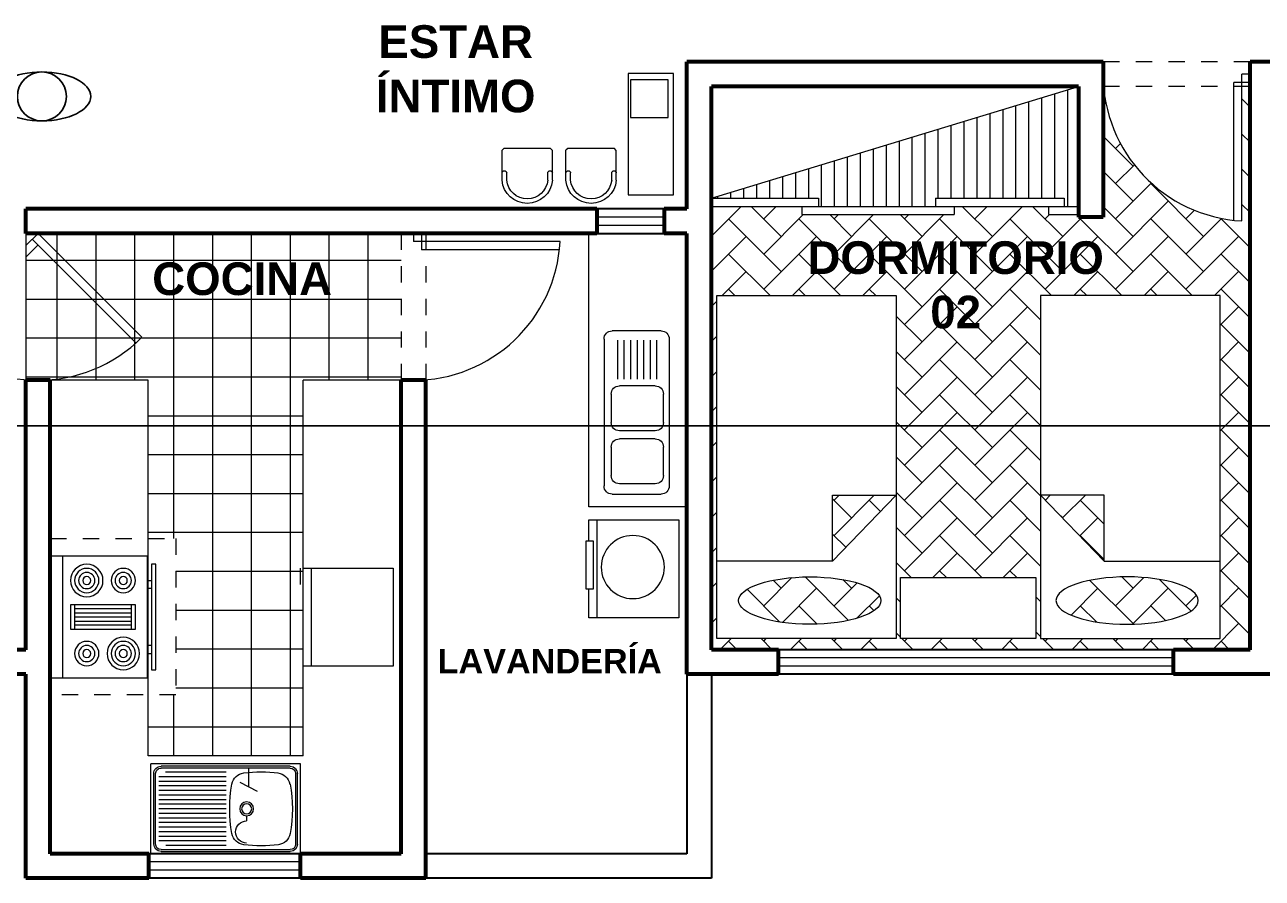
# Model space of a CAD drawing. Header units: millimetres. Extents: x 287 to 445, y 520 to 576.
# Drawn here: x 413.37 to 420.95, y 564.53 to 569.75 of the extents above; entities that cross this region are included whole.
import ezdxf

# ---------------------------------------------------------------- set-up
doc = ezdxf.new("R2010")
doc.units = ezdxf.units.MM
doc.header["$LTSCALE"] = 0.015
doc.linetypes.add('DASHED2', pattern=[9.525, 6.35, -3.175])
doc.layers.add('01 Corte', color=10, linetype='Continuous')
for name, color, linetype, lineweight in [('Muebles', 11, 'Continuous', 20), ('Muros', 41, 'Continuous', 60), ('Muros Bajos', 20, 'Continuous', 30), ('Proyecciones', 46, 'Continuous', 0), ('Puertas', 31, 'Continuous', 20), ('Texto', 133, 'Continuous', 20), ('Texturas', 38, 'Continuous', 0), ('Ventanas', 130, 'Continuous', 20)]:
    doc.layers.add(name, color=color, linetype=linetype, lineweight=lineweight)

# ---------------------------------------------------------------- blocks, each defined once
blk = doc.blocks.new('lavanderia')
at = {"layer": 'Muebles'}
for p, q in [((417.5258, 540.5079), (417.8258, 540.5079)), ((417.4758, 540.4579), (417.4758, 539.558)), ((417.5516, 540.2112), (417.5516, 540.4512)), ((417.5916, 540.2112), (417.5916, 540.4512)), ((417.6316, 540.2112), (417.6316, 540.4512)), ((417.6316, 540.2112), (417.6316, 540.4512)), ((417.6716, 540.2112), (417.6716, 540.4512)), ((417.7116, 540.2112), (417.7116, 540.4512)), ((417.7516, 540.2112), (417.7516, 540.4512)), ((417.7516, 540.2112), (417.7516, 540.4512)), ((417.7916, 540.2112), (417.7916, 540.4512)), ((417.8758, 540.4579), (417.8758, 539.558)), ((417.5116, 539.9462), (417.5116, 540.1212)), ((417.5616, 540.1712), (417.7816, 540.1712)), ((417.8316, 540.1212), (417.8316, 539.9462)), ((417.5616, 539.8962), (417.7816, 539.8962)), ((417.5616, 539.8462), (417.7816, 539.8462)), ((417.5116, 539.6212), (417.5116, 539.7962)), ((417.8316, 539.7962), (417.8316, 539.6212)), ((417.5616, 539.5712), (417.7816, 539.5712)), ((417.8258, 539.508), (417.5258, 539.508))]:
    blk.add_line(p, q, dxfattribs=at)
for centre, start, end in [((417.5258, 540.4579), 90, 180), ((417.8258, 540.4579), 360, 90), ((417.5616, 540.1212), 90, 180), ((417.7816, 540.1212), 360, 90), ((417.5616, 539.9462), 180, 270), ((417.7816, 539.9462), 270, 360), ((417.5616, 539.7962), 90, 180), ((417.7816, 539.7962), 0, 90), ((417.5616, 539.6212), 180, 270), ((417.7816, 539.6212), 270, 0), ((417.5258, 539.558), 180, 270), ((417.8258, 539.558), 270, 360)]:
    blk.add_arc(centre, 0.05, start, end, dxfattribs=at)
blk = doc.blocks.new('lavadora')
at = {"layer": 'Muebles'}
for p, q in [((405.2823, 529.1624), (405.2823, 528.5624)), ((405.3323, 529.1624), (405.3323, 528.5624)), ((405.8823, 529.1624), (405.3323, 529.1624)), ((405.8323, 528.5624), (405.8323, 529.1624)), ((405.8823, 529.0317), (405.8823, 529.1624)), ((405.8823, 528.5624), (405.8823, 528.7391)), ((405.3323, 528.5624), (405.8823, 528.5624))]:
    blk.add_line(p, q, dxfattribs=at)
blk.add_lwpolyline([(405.8542, 529.0317), (405.9004, 529.0317), (405.9004, 528.7391), (405.8542, 528.7391)], close=True, dxfattribs=at)
blk.add_circle((405.6135, 528.8729), 0.1934, dxfattribs=at)
blk = doc.blocks.new('sila')
at = {"layer": 'Muebles'}
for p, q in [((422.0537, 545.4777), (421.9238, 545.3478)), ((422.0726, 545.457), (422.0418, 545.4262)), ((421.9238, 545.332), (421.9238, 545.3478)), ((422.1258, 545.1301), (421.9238, 545.332)), ((422.2715, 545.2599), (422.1416, 545.1301)), ((422.2508, 545.2788), (422.22, 545.248)), ((422.1416, 545.1301), (422.1258, 545.1301))]:
    blk.add_line(p, q, dxfattribs=at)
for centre, radius, start, end in [((422.1531, 545.3593), 0.1546, 319.97911, 130.02089), ((422.1531, 545.3593), 0.1266, 320.50269, 129.49731), ((422.0319, 545.4361), 0.014, 135, 315), ((422.2299, 545.2381), 0.014, 135, 315)]:
    blk.add_arc(centre, radius, start, end, dxfattribs=at)
blk = doc.blocks.new('persona')
blk.add_circle((422.8949, 544.3598), 0.15)
blk.add_ellipse((422.8949, 544.3598), major_axis=(0.3, 0), ratio=0.5)
blk = doc.blocks.new('cama 001')
at = {"layer": 'Muebles'}
for p, q in [((404.3941, 530.8017), (404.3941, 528.7017)), ((405.4941, 530.8017), (404.3941, 530.8017)), ((405.4941, 528.7017), (405.4941, 530.8017)), ((404.3941, 529.579), (404.7839, 529.1758)), ((404.7839, 529.579), (404.3941, 529.579)), ((404.7839, 529.1758), (404.7839, 529.579)), ((404.7839, 529.1758), (405.4941, 529.1758)), ((404.3941, 528.7017), (405.4941, 528.7017))]:
    blk.add_line(p, q, dxfattribs=at)
at = {"layer": 'Muebles', "extrusion": (0, 0, -1)}
blk.add_ellipse((404.9238, 528.9339), major_axis=(0.4359, 0), ratio=0.332956, dxfattribs=at)
blk = doc.blocks.new('p04')
at = {"layer": 'Proyecciones', "linetype": 'DASHED2'}
for p, q in [((451.0947, 543.0787), (451.9947, 543.0787)), ((451.0947, 542.9287), (451.9947, 542.9287))]:
    blk.add_line(p, q, dxfattribs=at)
at = {"layer": 'Puertas'}
for p, q in [((451.1447, 543.9023), (451.1447, 543.0037)), ((451.1947, 543.8981), (451.1947, 543.0537)), ((451.0947, 543.0537), (451.1947, 543.0537)), ((451.0947, 543.0037), (451.1447, 543.0037))]:
    blk.add_line(p, q, dxfattribs=at)
blk.add_arc((451.0947, 543.0037), 0.9, 0, 86.81526, dxfattribs=at)
blk = doc.blocks.new('refrigeradora')
at = {"layer": 'Muebles'}
for p, q in [((420.1099, 549.8808), (420.1099, 550.4808)), ((420.1599, 550.4808), (420.7099, 550.4808)), ((420.1599, 549.8808), (420.1599, 550.4808)), ((420.6599, 550.4808), (420.6599, 549.8808)), ((420.7099, 550.4808), (420.7099, 549.8808)), ((420.7299, 549.8808), (420.7299, 549.9808)), ((420.7099, 549.8808), (420.1599, 549.8808))]:
    blk.add_line(p, q, dxfattribs=at)
blk = doc.blocks.new('cocina')
at = {"layer": 'Muebles'}
for p, q in [((421.5939, 544.6451), (421.5939, 545.2414)), ((421.5939, 545.2414), (422.3393, 545.2414)), ((422.3393, 545.2414), (422.3393, 544.6451)), ((421.5939, 545.1669), (422.3393, 545.1669)), ((421.8921, 544.7197), (421.8921, 545.1172)), ((421.8921, 545.1172), (422.0411, 545.1172)), ((422.0411, 545.1172), (422.0411, 544.7197)), ((421.8921, 545.0923), (422.0411, 545.0923)), ((421.9169, 544.7445), (421.9169, 545.0923)), ((421.9418, 545.0923), (421.9418, 544.7445)), ((421.9666, 544.7445), (421.9666, 545.0923)), ((421.9914, 545.0923), (421.9914, 544.7445)), ((422.0163, 544.7445), (422.0163, 545.0923)), ((422.0411, 544.7445), (421.8921, 544.7445)), ((422.0411, 544.7197), (421.8921, 544.7197)), ((422.3393, 544.6451), (421.5939, 544.6451)), ((421.6436, 544.5954), (421.6436, 544.6203)), ((421.6436, 544.6203), (422.2896, 544.6203)), ((422.2896, 544.5954), (421.6436, 544.5954)), ((421.743, 544.6451), (421.743, 544.6203)), ((421.7927, 544.6203), (421.7927, 544.6451)), ((422.1405, 544.6203), (422.1405, 544.6451)), ((422.1902, 544.6451), (422.1902, 544.6203)), ((422.2896, 544.6203), (422.2896, 544.5954))]:
    blk.add_line(p, q, dxfattribs=at)
for centre, radius in [((421.743, 545.0178), 0.0994), ((421.743, 545.0178), 0.0745), ((421.743, 545.0178), 0.0497), ((421.743, 545.0178), 0.0248), ((422.1902, 545.0178), 0.0745), ((422.1902, 545.0178), 0.0497), ((422.1902, 545.0178), 0.0248), ((422.1902, 544.7942), 0.0994), ((421.743, 544.7942), 0.0745), ((421.743, 544.7942), 0.0497), ((421.743, 544.7942), 0.0248), ((422.1902, 544.7942), 0.0745), ((422.1902, 544.7942), 0.0497), ((422.1902, 544.7942), 0.0248)]:
    blk.add_circle(centre, radius, dxfattribs=at)
blk = doc.blocks.new('lavaplatos')
at = {"layer": 'Muebles'}
for p, q in [((423.1528, 544.4127), (423.7028, 544.4127)), ((423.1528, 543.4951), (423.1528, 544.4127)), ((423.1668, 543.5585), (423.1668, 544.3493)), ((423.178, 543.5585), (423.178, 544.3493)), ((423.2117, 544.3942), (423.6439, 544.3942)), ((423.2117, 544.383), (423.6439, 544.383)), ((423.4278, 544.383), (423.4608, 544.383)), ((423.6775, 544.3493), (423.6775, 543.5585)), ((423.6888, 544.3493), (423.6888, 543.5585)), ((423.7028, 544.4127), (423.7028, 543.4951)), ((423.7028, 544.3414), (423.7028, 543.6414)), ((423.7028, 544.3414), (423.7028, 543.6414)), ((423.7028, 544.3414), (423.7028, 543.6414)), ((423.5918, 544.041), (423.5368, 544.1466)), ((423.1528, 544.1102), (423.1528, 544.0552)), ((423.3851, 544.0827), (423.3545, 544.0827)), ((423.6783, 544.0938), (423.5643, 544.0938)), ((423.2033, 543.9564), (423.2033, 543.5882)), ((423.2314, 543.9564), (423.2314, 543.5456)), ((423.2594, 543.9564), (423.2594, 543.5456)), ((423.2875, 543.9564), (423.2875, 543.5456)), ((423.3155, 543.9564), (423.3155, 543.5456)), ((423.3436, 543.9564), (423.3436, 543.5456)), ((423.3717, 543.9564), (423.3717, 543.5456)), ((423.3997, 543.9564), (423.3997, 543.5456)), ((423.4278, 543.9564), (423.4278, 543.5456)), ((423.4559, 543.9564), (423.4559, 543.5456)), ((423.4839, 543.9564), (423.4839, 543.5456)), ((423.512, 543.9564), (423.512, 543.5456)), ((423.54, 543.9564), (423.54, 543.5456)), ((423.5681, 543.9564), (423.5681, 543.5456)), ((423.5962, 543.9564), (423.5962, 543.5456)), ((423.6242, 543.9564), (423.6242, 543.5456)), ((423.6523, 543.9564), (423.6523, 543.5859)), ((423.2117, 543.5249), (423.6439, 543.5249)), ((423.2117, 543.5136), (423.6439, 543.5136)), ((423.1528, 543.4951), (423.7028, 543.4951))]:
    blk.add_line(p, q, dxfattribs=at)
for radius in [0.0427, 0.0427, 0.0309]:
    blk.add_circle((423.4278, 544.0827), radius, dxfattribs=at)
for centre, radius, start, end in [((423.2117, 544.3493), 0.0449, 90, 180), ((423.2117, 544.3493), 0.0337, 90, 180), ((423.2913, 544.2662), 0.0842, 100.38124, 172.77), ((423.4278, 543.5209), 0.8418, 79.61876, 100.38124), ((423.5643, 544.2634), 0.0842, 7.23, 79.61876), ((423.6439, 544.3493), 0.0449, 0, 90), ((423.6439, 544.3493), 0.0337, 0, 90), ((424.0429, 544.1708), 0.8418, 172.77, 187.23), ((422.8127, 544.1708), 0.8418, 352.77, 7.23), ((423.2913, 544.0755), 0.0842, 187.23, 259.61876), ((423.2865, 544.0832), 0.0681, 180.46162, 359.53838), ((423.5643, 544.0755), 0.0842, 280.38124, 352.77), ((423.4278, 544.8207), 0.8418, 259.61876, 280.38124), ((423.2117, 543.5585), 0.0449, 180, 270), ((423.2117, 543.5585), 0.0337, 180, 270), ((423.6439, 543.5585), 0.0337, 270, 0), ((423.6439, 543.5585), 0.0449, 270, 0)]:
    blk.add_arc(centre, radius, start, end, dxfattribs=at)

msp = doc.modelspace()

# ---------------------------------------------------------------- hatches: boundary and pattern name
at = {"layer": 'Muebles'}
h = msp.add_hatch(dxfattribs=at)
h.set_pattern_fill('LINE', color=256, scale=0.025, angle=90, style=0)
h.set_pattern_definition([(90, (822.66971, 37.29303), (0.079375, 5e-18), [])])
h.paths.add_polyline_path([(419.8285, 569.376), (419.8285, 568.6416), (419.74, 568.6416), (419.74, 568.6916), (418.9513, 568.6916), (418.9513, 568.6416), (418.234, 568.6416), (418.234, 568.6916), (417.5785, 568.6916)])
at = {"layer": 'Texturas'}
h = msp.add_hatch(dxfattribs=at)
h.set_pattern_fill('AR-HBONE', color=256, scale=0.0015, style=0)
h.set_pattern_definition([(45, (-4.9632, 37.29303), (2e-17, 0.215526147), [0.4572, -0.1524]), (135, (-4.85544, 37.40079), (2e-17, 0.215526147), [0.4572, -0.1524])])
h.paths.add_polyline_path([(420.8785, 569.376), (420.8285, 569.376), (420.8285, 568.5524, -0.374059), (419.9817, 569.376), (419.9785, 569.376), (419.9785, 568.576), (419.8285, 568.576), (419.8285, 568.5916), (419.6432, 568.5916), (419.6432, 568.6416), (419.0669, 568.6416), (419.0669, 568.5916), (418.133, 568.5916), (418.133, 568.6416), (417.5785, 568.6416), (417.5785, 565.926), (417.99, 565.926), (420.4099, 565.926), (420.8785, 565.926)])
h.paths.add_polyline_path([(418.7111, 565.9947), (417.6111, 565.9947), (417.6111, 568.0947), (418.7111, 568.0947)], flags=16)
h.paths.add_polyline_path([(419.596, 568.0947), (420.696, 568.0947), (420.696, 565.9947), (419.596, 565.9947)], flags=16)
h.paths.add_polyline_path([(418.7111, 566.872), (418.3214, 566.4689), (418.3214, 566.872)], flags=0)
h.paths.add_polyline_path([(419.596, 566.872), (419.9857, 566.872), (419.9857, 566.4689)], flags=16)
h.paths.add_polyline_path([(419.5672, 566.3676), (419.5672, 565.9953), (418.7381, 565.9953), (418.7381, 566.3676)], flags=16)
edge = h.paths.add_edge_path(flags=0)
edge.add_ellipse((418.1814, 566.227), major_axis=(0.4359, 0), ratio=0.332956, start_angle=0, end_angle=360)
edge = h.paths.add_edge_path(flags=0)
edge.add_ellipse((420.1256, 566.227), major_axis=(-0.4359, 0), ratio=0.332956, start_angle=0, end_angle=360, ccw=False)
h.paths.add_polyline_path([(418.158, 568.4525), (419.9926, 568.4525), (419.9926, 567.8949), (418.158, 567.8949)], flags=24)
h = msp.add_hatch(dxfattribs=at)
h.set_pattern_fill('NET,_O', color=256, scale=0.075)
h.set_pattern_definition([(180, (822.66971, 37.29303), (0, 0.238125), []), (90, (822.66971, 37.29303), (0.238125, 1e-17), [])])
h.paths.add_polyline_path([(414.1285, 567.576), (413.5285, 567.576), (413.3785, 567.576), (413.3785, 568.476), (415.6785, 568.476), (415.6785, 567.576), (415.0785, 567.576), (415.0785, 565.276), (414.1285, 565.276), (414.1285, 565.6491), (414.2984, 565.6491), (414.2984, 566.6061), (414.1285, 566.6061)])
h.paths.add_polyline_path([(415.273, 568.3233), (414.1352, 568.3233), (414.1352, 568.0665), (415.273, 568.0665)], flags=24)

# ---------------------------------------------------------------- linework, layer by layer
at = {"layer": '01 Corte'}
msp.add_line((429.191, 567.2964), (388.296, 567.2964), dxfattribs=at)
at = {"layer": 'Muebles'}
for p, q in [((417.5785, 568.6916), (419.8285, 569.376)), ((417.5785, 568.6916), (418.234, 568.6916)), ((418.234, 568.6916), (418.234, 568.6416)), ((418.9513, 568.6916), (418.9513, 568.6416)), ((418.9513, 568.6916), (419.74, 568.6916)), ((419.74, 568.6916), (419.74, 568.6416)), ((417.5785, 568.6416), (419.8285, 568.6416)), ((418.133, 568.6416), (418.133, 568.5916)), ((419.0669, 568.6416), (419.0669, 568.5916)), ((419.6432, 568.6416), (419.6432, 568.5916)), ((418.133, 568.5916), (419.0669, 568.5916)), ((419.6432, 568.5916), (419.8285, 568.5916)), ((416.8285, 566.8001), (416.8285, 568.476)), ((414.1285, 567.576), (413.5285, 567.576)), ((414.1285, 565.276), (414.1285, 567.576)), ((415.6785, 567.576), (415.0785, 567.576)), ((415.0785, 565.276), (415.0785, 567.576)), ((417.4285, 566.8001), (416.8285, 566.8001)), ((415.0785, 565.276), (414.1285, 565.276))]:
    msp.add_line(p, q, dxfattribs=at)
for points in [[(417.3472, 569.4559), (417.069, 569.4559), (417.069, 568.7115), (417.3472, 568.7115)], [(417.3133, 569.4171), (417.0829, 569.4171), (417.0829, 569.1867), (417.3133, 569.1867)], [(419.5672, 565.9953), (418.7381, 565.9953), (418.7381, 566.3676), (419.5672, 566.3676)]]:
    msp.add_lwpolyline(points, close=True, dxfattribs=at)
at = {"layer": 'Muros'}
for p, q in [((417.4285, 568.626), (417.4285, 569.526)), ((419.9785, 569.526), (417.4285, 569.526)), ((419.9785, 569.526), (419.9785, 569.376)), ((421.0285, 569.526), (420.8785, 569.526)), ((420.8785, 565.926), (420.8785, 569.526)), ((419.8285, 569.376), (417.5785, 569.376)), ((417.5785, 565.926), (417.5785, 569.376)), ((419.8285, 569.376), (419.8285, 568.576)), ((419.9785, 569.376), (419.9785, 568.576)), ((413.3785, 568.476), (413.3785, 568.626)), ((416.8772, 568.626), (413.3785, 568.626)), ((416.8772, 568.626), (416.8772, 568.476)), ((417.4285, 568.626), (417.2891, 568.626)), ((417.2891, 568.626), (417.2891, 568.476)), ((419.9785, 568.576), (419.8285, 568.576)), ((416.8772, 568.476), (413.3785, 568.476)), ((417.4285, 568.476), (417.2891, 568.476)), ((417.4285, 565.776), (417.4285, 568.476)), ((413.3785, 565.926), (413.3785, 567.576)), ((413.5285, 567.576), (413.3785, 567.576)), ((413.5285, 564.676), (413.5285, 567.576)), ((415.8285, 567.576), (415.6785, 567.576)), ((415.6785, 564.676), (415.6785, 567.576)), ((415.8285, 564.526), (415.8285, 567.576)), ((413.3785, 565.926), (412.9939, 565.926)), ((417.99, 565.926), (417.5785, 565.926)), ((417.99, 565.776), (417.99, 565.926)), ((420.4099, 565.776), (420.4099, 565.926)), ((420.8785, 565.926), (420.4099, 565.926)), ((413.3785, 565.776), (412.9939, 565.776)), ((413.3785, 564.676), (413.3785, 565.776)), ((417.99, 565.776), (417.4285, 565.776)), ((420.8785, 565.776), (420.4099, 565.776)), ((421.0285, 565.776), (420.8785, 565.776)), ((413.3785, 564.526), (413.3785, 564.676)), ((413.6785, 564.676), (413.5285, 564.676)), ((414.133, 564.676), (413.6785, 564.676)), ((414.133, 564.526), (414.133, 564.676)), ((415.0606, 564.526), (415.0606, 564.676)), ((415.6785, 564.676), (415.0606, 564.676)), ((413.5285, 564.526), (413.3785, 564.526)), ((413.6785, 564.526), (413.5285, 564.526)), ((414.133, 564.526), (413.6785, 564.526)), ((415.8285, 564.526), (415.0606, 564.526))]:
    msp.add_line(p, q, dxfattribs=at)
at = {"layer": 'Muros Bajos'}
for p, q in [((417.2891, 568.626), (416.8772, 568.626)), ((416.8772, 568.476), (417.2891, 568.476)), ((420.4099, 565.926), (417.99, 565.926)), ((417.4285, 565.776), (417.4285, 564.676)), ((417.5785, 565.776), (417.5785, 564.676)), ((420.4099, 565.776), (417.99, 565.776)), ((415.0616, 564.676), (414.133, 564.676)), ((417.4285, 564.676), (415.8285, 564.676)), ((417.5785, 564.676), (417.5785, 564.526)), ((415.0606, 564.526), (414.133, 564.526)), ((417.4285, 564.526), (415.8285, 564.526)), ((417.5785, 564.526), (417.4285, 564.526))]:
    msp.add_line(p, q, dxfattribs=at)
at = {"layer": 'Proyecciones', "linetype": 'DASHED2'}
for p, q in [((413.4535, 568.476), (412.8171, 567.8396)), ((415.6785, 568.476), (415.6785, 567.576)), ((415.8285, 568.476), (415.8285, 567.576)), ((413.4535, 568.4053), (412.8535, 567.8052))]:
    msp.add_line(p, q, dxfattribs=at)
msp.add_lwpolyline([(413.5285, 566.6061), (414.2984, 566.6061), (414.2984, 565.6491), (413.5285, 565.6491)], dxfattribs=at)
at = {"layer": 'Puertas'}
for p, q in [((413.4535, 568.476), (414.0899, 567.8396)), ((415.7535, 568.476), (415.7535, 568.426)), ((415.8035, 568.476), (415.8035, 568.376)), ((413.4182, 568.4406), (414.0536, 567.8052)), ((416.6521, 568.426), (415.7535, 568.426)), ((416.648, 568.376), (415.8035, 568.376))]:
    msp.add_line(p, q, dxfattribs=at)
for centre, start, end in [((415.7535, 568.476), 270, 356.81526), ((413.4535, 568.476), 225, 315)]:
    msp.add_arc(centre, 0.9, start, end, dxfattribs=at)
at = {"layer": 'Texturas'}
msp.add_line((413.3785, 568.476), (413.3785, 567.576), dxfattribs=at)
at = {"layer": 'Ventanas'}
for p, q in [((417.2891, 568.576), (416.8772, 568.576)), ((416.8772, 568.526), (417.2891, 568.526)), ((420.4099, 565.876), (417.99, 565.876)), ((420.4099, 565.826), (417.99, 565.826)), ((415.0616, 564.626), (414.133, 564.626)), ((415.0606, 564.576), (414.133, 564.576))]:
    msp.add_line(p, q, dxfattribs=at)

# ---------------------------------------------------------------- block references
at = {"xscale": -1}
msp.add_blockref('persona', (836.3719, 24.9552), dxfattribs=at)
at = {"layer": 'Muebles', "xscale": -1}
for name, p, rotation in [('sila', (503.5705, 1252.9491), 135.0000000000036), ('sila', (503.9619, 1252.9491), 135.0000000000036), ('cocina', (958.7699, 988.0926), 90), ('lavaplatos', (-129.3511, 141.5232), 270)]:
    msp.add_blockref(name, p, dxfattribs=dict(at, rotation=rotation))
for name, p in [('cama 001', (823.1052, 37.293)), ('lavanderia', (834.7967, 27.3709)), ('lavadora', (822.7108, 37.5591))]:
    msp.add_blockref(name, p, dxfattribs=at)
at = {"layer": 'Muebles'}
msp.add_blockref('cama 001', (15.2019, 37.293), dxfattribs=at)
at = {"layer": 'Muebles', "rotation": 180}
msp.add_blockref('refrigeradora', (835.7885, 1116.3068), dxfattribs=at)
at = {"layer": 'Puertas', "rotation": 180}
msp.add_blockref('p04', (871.9732, 1112.4547), dxfattribs=at)

# ---------------------------------------------------------------- texts
at = {"layer": 'Texto', "width": 1.072698, "attachment_point": 2}
for s, insert, char_height in [('{\\fArial|b1|i0|c0|p34;\\H2x;ESTAR ÍNTIMO}', (416.0121, 569.751), 0.1), ('{\\fArial|b1|i0|c0|p34;\\H2x;DORMITORIO 02}', (419.0753, 568.4275), 0.1), ('{\\fArial|b1|i0|c0|p34;\\H2x;COCINA}', (414.7041, 568.2983), 0.1), ('{\\fArial|b1|i0|c0|p34;LAVANDERÍA}', (416.5883, 565.9304), 0.15)]:
    msp.add_mtext(s, dxfattribs=dict(at, insert=insert, char_height=char_height))

doc.saveas('drawing.dxf')
